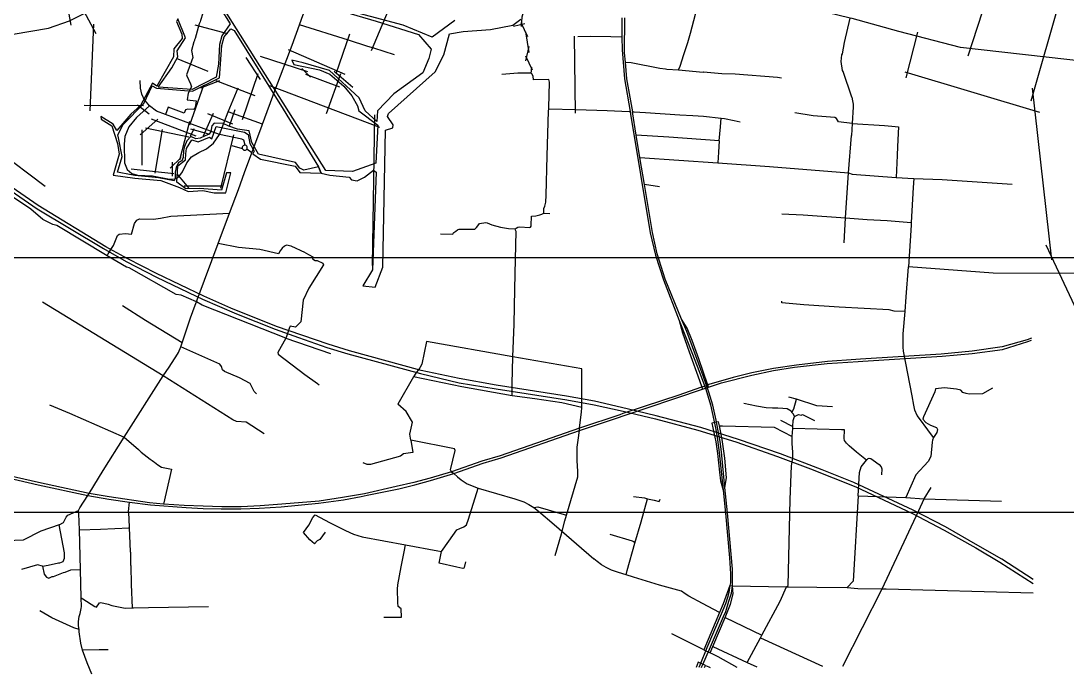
# Model space of a CAD drawing. Header units: metres. Extents: x 4243 to 17166, y -1761 to 6246.
# Drawn here: x 8553 to 14238, y -1739 to 1809 of the extents above; entities that cross this region are included whole.
import ezdxf

# ---------------------------------------------------------------- set-up
doc = ezdxf.new("R2010")
doc.units = ezdxf.units.M
doc.header["$MEASUREMENT"] = 0
doc.header["$XCLIPFRAME"] = 0
for name, color, linetype in [('图框', 6, 'Continuous'), ('底图', 73, 'Continuous'), ('水网', 141, 'Continuous'), ('路网', 2, 'Continuous')]:
    doc.layers.add(name, color=color, linetype=linetype)
picture_1 = doc.add_image_def('image1.jpg', size_in_pixel=(8192, 4266))

msp = doc.modelspace()

# ---------------------------------------------------------------- linework, layer by layer
at = {"layer": '图框'}
msp.add_lwpolyline([(7124.754369260121, 5091.100705268808), (7124.754369260121, 524.6631070550415), (14604.87148212548, 524.6631070550415), (14604.87148212548, 5091.100705268806), (7124.754369260121, 5091.100705268808)], dxfattribs=at)
at = {"layer": '水网'}
for points in [[(9031.812616143112, 2837.05707542305), (9689.93751520559, 1792.438229881692), (9645.308947013575, 1728.017006159294), (9632.279058766204, 1680.466714046721), (9627.28967858886, 1573.62323007721), (9613.69716585183, 1503.000244305644), (9484.118122473477, 1436.904461461352), (9299.263588476462, 1449.58022718865), (9372.64568896708, 1554.794861032045), (9405.349238220138, 1613.795687802776), (9401.715834012255, 1646.473020133388), (9447.137025838483, 1716.366099362436), (9406.257589272223, 1819.84436632233), (9398.0817019589, 1806.228835141111), (9428.060198056046, 1737.243323834437), (9428.755290407456, 1712.492621318088), (9383.219099008946, 1657.893082127731), (9382.30856442079, 1614.21368075785), (9291.23618162365, 1454.965264351049), (9267.557915258803, 1470.435028379725), (9201.951387114708, 1349.912193121621), (9150.951260341679, 1302.59274581162), (9073.539807748632, 1213.413632623793), (9054.414942170146, 1247.993206621264), (8987.021553583094, 1288.942717275058), (8989.75388519303, 1275.292976216471), (9047.129209773964, 1238.893379248911), (9077.17976256518, 1143.898299435328), (9086.287291983026, 1084.748846558854), (9054.41203078849, 971.0001419699402), (9172.805546148564, 955.5303779412643), (9313.967521130457, 941.8803494047024), (9414.146705500085, 904.5708846910857), (9460.878746881383, 882.3258400813793), (9541.93306567252, 887.7859089915872), (9602.951256451548, 875.9559034251141), (9665.79051640688, 875.0460356790574), (9694.088417488734, 984.4012145924498), (9669.790026848088, 984.0441669650608), (9643.704775764723, 889.4268331920612), (9523.113167314208, 898.198360733164), (9448.151642318117, 896.3714382920297), (9400.615331776205, 932.9087372028735), (9406.100374666976, 1022.425062038703), (9447.237468502954, 1054.395198585698), (9449.065816133168, 1087.278652614215), (9451.808337578668, 1116.508549238439), (9481.061899663066, 1163.093490358558), (9516.482495772769, 1152.203825201955), (9577.023947818672, 1176.902206729457), (9589.919912513462, 1167.953592764504), (9613.233528335695, 1234.722361515101), (9677.40765674401, 1222.126802138868), (9768.511336893192, 1204.378487792564), (9788.565661040137, 1192.355584514385), (9797.73360162566, 1142.546003107563), (9820.652725244294, 1101.896906922862), (9813.203955479781, 1086.438642012654), (9854.019341651468, 1058.732091102924), (10043.10338523425, 1020.373044354259), (10068.88803616992, 984.8767031396274), (10184.63001075876, 981.4416289855726), (10169.73247122985, 1016.365601580182), (10089.51517464209, 997.472262515861), (10067.74167967401, 1008.350141076022), (10044.82255605538, 1040.411408136598), (9844.278586740607, 1085.068234573351), (9807.592267490341, 1148.764726356428), (9793.841084457354, 1211.169867139484), (9730.23977037426, 1221.475377079623), (9682.109537990647, 1236.360985891835), (9651.168102437048, 1252.391619422124), (9602.465055728217, 1253.536644140142), (9590.432315671002, 1239.223403947952), (9585.275531052963, 1208.307161605393), (9576.107590467322, 1193.421552793181), (9553.761281174025, 1184.261355048977), (9526.831001587794, 1172.238164292823), (9503.91187796928, 1167.65806542075), (9475.99755141011, 1180.574162723263), (9454.448960668871, 1157.249063414696), (9442.2386263354, 1126.029244345496), (9435.773903543944, 1104.857354963606), (9435.415075764642, 1067.896026060567), (9427.857857036404, 1048.467690511141), (9408.464416507397, 1039.496653265203), (9396.253354328568, 1012.941739066562), (9391.584953970045, 987.4637173092343), (9390.507742786665, 954.8085207816326), (9385.120231178587, 939.3781412335808), (9300.90487984044, 957.0729846791364), (9171.909568468229, 969.7320766847116), (9095.894123341306, 982.9664120898815), (9077.466533650413, 987.5697966768056), (9102.228561807193, 1072.155299528327), (9082.631324567834, 1173.676129052939), (9079.176242481451, 1190.93860564538), (9107.969806276846, 1245.602539898944), (9220.300369502977, 1360.298196890857), (9265.218620161872, 1456.392017470731), (9288.829196904902, 1443.157394587528), (9484.626158558647, 1427.045979750284), (9631.255708141953, 1499.206397656409), (9644.175691734768, 1676.168918532145), (9657.992380853277, 1722.186665635498), (9693.9144624396, 1766.363691355626), (9712.3362293673, 1757.160084439325), (9977.655527386, 1329.828407821478), (10169.73247122985, 1016.365601580182), (10184.63001075876, 981.4416289855726), (10232.44435824128, 970.4407098581434), (10337.38510717987, 960.0705173768217), (10350.06999671028, 945.0909032713973), (10380.63004127738, 939.9056632916906), (10419.83834481868, 960.6466232103413), (10468.27281657699, 997.5191214234801), (10482.68779460957, 987.72503477562), (10463.97343383334, 457.1804333557373), (10410.34796872339, 369.4162866911502), (10477.06591678457, 362.35295319336), (10520.05974422116, 470.4926752882893), (10533.42808057682, 1214.805600910215), (10573.45739372272, 1228.137966300012), (10574.94001479074, 1244.433079554233), (10545.28904912097, 1288.874010042404), (10551.21880554769, 1306.650497228838), (10803.85758110834, 1533.012368461292), (10851.28398699581, 1625.419284193427), (10882.11042297713, 1739.150452626694), (10955.62135210261, 1750.997706870781), (11105.01307495695, 1762.84467363701), (11225.94968212431, 1786.53860716935), (11269.65752589272, 1817.981509136094)], [(10273.5858191495, 1869.642736088717), (10483.90766349027, 1807.584006248507), (10712.80048306449, 1735.263463118172), (10781.39044947957, 1656.227147344674), (10770.07827636262, 1605.351885137032), (10737.54577077715, 1527.208475909894), (10579.05379695887, 1412.676393877773), (10489.90147031168, 1320.76796492975), (10486.14433238667, 1263.001856000803), (10422.92659282638, 1320.627675684867), (10391.87234123656, 1390.443423342367), (10230.58908033138, 1540.335869513685), (10086.90075398609, 1581.989701171464), (10025.69987401308, 1596.16983906785), (10036.34388505818, 1571.354741488176), (10175.59744941653, 1543.88076024875), (10231.47632386698, 1519.065662669134), (10307.75524902658, 1454.369035060284), (10350.32983751607, 1402.079668763268), (10381.37389927031, 1348.018000837648), (10389.35617970873, 1320.544307076197), (10493.13164817123, 1242.553548646276), (10481.03922479169, 1035.702519138052), (10354.77697287476, 990.3410842192824), (10209.65260756667, 996.8377986563137), (9059.03106328061, 2821.411690930944)], [(10910.80863902589, 1810.858092744485), (10787.39080690953, 1720.138097686576), (10629.29696452187, 1786.427640676439), (10363.92526163475, 1855.538492374005)]]:
    msp.add_lwpolyline(points, dxfattribs=at)
at = {"layer": '路网'}
for p, q in [((14322.71348091157, 2356.426004919922), (14041.7054374853, 1373.128528796669)), ((13700.35253613977, 1619.711984236841), (13875.75381415663, 2159.279368935677)), ((8825.583989454317, 1784.911769388942), (8784.152118233847, 2019.874118775828)), ((10457.49852120643, 1647.789669194084), (10585.82057558896, 1953.389378250518)), ((8879.912553215167, 1888.565110427036), (8960.712126118247, 1739.654401492036)), ((8948.142964005468, 1791.683312756533), (8926.596556800418, 1319.833374079026)), ((9498.565853548702, 1787.799198027642), (9675.323107535021, 1740.744517919549)), ((11228.99789863534, 1781.128846902284), (11291.47032451199, 1795.665457470051)), ((11269.64806390251, 1799.941117181617), (11305.59125300532, 1723.836501652782)), ((10337.91643431759, 1736.900937583123), (10264.74832037289, 1520.574347007612)), ((11295.33154432836, 1749.750627476664), (11312.87552971067, 1636.87671832263)), ((11566.11914479395, 1308.090186856745), (11561.69020557008, 1726.259365906706)), ((13424.96349709201, 1746.992563920386), (13362.51727364945, 1499.855522891972)), ((10004.46425679128, 1653.279348334239), (10313.46810752584, 1519.24044926936)), ((11312.87552971067, 1669.370639714238), (11295.33154432836, 1592.838544457627)), ((9397.41572342324, 1606.590052714338), (9568.151512463111, 1536.153352661408)), ((9775.74612011167, 1610.47761717881), (9852.776181718218, 1490.864649666764)), ((9852.796561389234, 1617.003941845789), (10111.03174018604, 1534.563312060025)), ((11295.32717725599, 1620.062419871101), (11330.45881874417, 1542.577910130261)), ((10079.16230175469, 1550.125643992098), (10125.77060941898, 1503.554501814127)), ((10255.40496904729, 1536.578820043476), (10356.84914871212, 1449.887253650813)), ((11328.31676974904, 1557.561261449184), (11324.46137269586, 1523.314011974435)), ((9530.02333148685, 1445.64982850803), (9634.434936823905, 1484.926504907664)), ((9611.32438986667, 1484.390645988635), (9824.799260455186, 1404.01899508707)), ((9757.426251539144, 1273.131429428875), (9842.682421791136, 1524.141661023663)), ((10099.73703535856, 1519.078311699442), (10283.23122631374, 1450.270749250543)), ((10289.44193106261, 1521.241295876796), (10211.76044782833, 1303.604380755801)), ((13356.39536603878, 1531.665246736782), (14088.60492124234, 1313.891204628511)), ((9544.340778236628, 1457.820782936062), (9469.409822746995, 1241.800643866882)), ((9903.25953826122, 1457.197818194923), (10501.04696683329, 1231.073978714063)), ((14047.75532633718, 1444.090260570461), (14152.86202402564, 511.4410360301844)), ((8895.69369705254, 1351.301574106386), (9219.406575358824, 1349.055221320363)), ((9186.810019378669, 1353.547639414435), (9249.754089070833, 1304.13132785802)), ((9866.19883260527, 1248.579047362262), (9678.792469855633, 1314.792797185422)), ((9686.38781321794, 1239.006358087528), (9716.32482212759, 1328.095490673557)), ((9296.668091800644, 1274.82381218439), (9200.688575355685, 1190.745132977783)), ((9260.10914549441, 1277.373454219021), (9502.860141374638, 1184.382383270538)), ((9468.90469804348, 1263.000131133012), (9414.341040220344, 1052.803433116525)), ((9545.162515686709, 1185.032658417942), (9598.528867836227, 1307.286398478201)), ((9567.28974351636, 1305.335573035991), (9703.308762942788, 1249.411047924135)), ((10473.86776412243, 1298.631874467188), (10460.9179388684, 480.8901781759341)), ((9209.234935974582, 1217.019756164576), (9209.892180365627, 1024.558148508134)), ((9230.2711235584, 1228.186262597446), (9464.960503852228, 1178.921451926406)), ((9282.205075972133, 981.8619217643281), (9321.649201421069, 1219.647017248673)), ((9473.573826247359, 1183.081832975673), (9495.05036029464, 1224.7003048443)), ((9474.224520029848, 1222.098916776653), (9572.496021621162, 1194.787073107145)), ((8374.065099150059, 1145.288830331934), (8684.789576396463, 911.1104333442636)), ((9708.734850356705, 1189.245072978083), (9636.898693483325, 900.1549357346375)), ((9757.584405435482, 1113.539134854858), (9701.53504182608, 1129.925744620559)), ((9808.123454256216, 1092.539739736763), (9780.360373255098, 1112.546007696481)), ((9364.379548824976, 1009.450319232186), (9423.544645230286, 1067.911262392474)), ((9375.554887007806, 1040.979752065148), (9374.24039822584, 966.0972053478472)), ((9151.38432835124, 1004.852109248575), (9383.444003235782, 979.2343732022562)), ((9400.959602647694, 977.8602285494562), (9464.22829138557, 902.7890962898382)), ((9440.502715070266, 913.9837755628397), (9648.102417636548, 913.3254510325496)), ((12023.64848782518, 906.9704298786236), (11941.19414098584, 920.1030146353296)), ((9027.617976505542, 543.4843981684535), (9048.490381036187, 577.8633329471922)), ((14122.40533350454, 591.7830767018021), (14361.19321121322, 83.95038410002599)), ((9021.951814426342, 533.3183919549338), (9027.617976505542, 543.4843981684535)), ((12130.10331686609, 181.3158600455499), (12202.13815935538, -0.868470572924707)), ((10012.70641443529, 143.7759698070003), (9996.2756575963, 94.9729788246914)), ((9991.878537705401, 86.11398295540133), (10234.97804170498, 2.032241167442407)), ((10216.09825606481, 34.880889856664), (10328.77584464499, 0.1376320686540566)), ((10338.3381889055, 17.2021908298484), (10223.06685618521, 53.16066549991957)), ((9358.993836704874, -72.05328809662024), (9402.953903615708, -1.338856193295214)), ((13114.37912251637, -29.1569069326506), (13089.71072335564, -30.71178905951092)), ((13102.01152708591, -40.4722630852484), (13127.09180835471, -38.87818352278555)), ((10699.05786687531, -105.0845746063278), (10686.90177847468, -123.7952952650958)), ((10720.73177172639, -75.93394625798102), (10699.05786687531, -105.0845746063278)), ((10164.62412352511, -160.7070726296515), (10174.11967608542, -167.4491763432161)), ((11221.8030636853, -217.061014691426), (11223.04984198534, -162.7584495400659)), ((11221.65834834636, -226.9258676046156), (11221.8030636853, -217.061014691426)), ((11600.38951992639, -269.7431564746075), (11600.66781865456, -235.5755731217214)), ((11805.55134145566, -342.8340244778083), (11820.36796568543, -337.8951129965135)), ((11823.44038362638, -324.2281676163548), (11806.75359195494, -329.7811826454126)), ((12344.21522545465, -368.8351392001496), (12307.51318934583, -376.0344330147491)), ((12681.06800460466, -360.2508577132248), (12747.78177543566, -394.3266304634162)), ((10591.84606529609, -720.4588348698453), (10419.94650760502, -759.0803790633216)), ((10434.74086793535, -767.7427721983402), (10606.9521201963, -732.1916443966911)), ((9848.098283395406, -837.0547609348431), (9967.788999906043, -830.3652892979442)), ((9971.529334794965, -816.6335694129228), (9853.84236912639, -824.9954178063783)), ((13418.09208924533, -881.0980459647835), (13432.19626872637, -850.263843553199)), ((10877.43621891574, -1016.9374568286), (10921.80816794583, -956.0666413894503)), ((11450.41990193562, -926.3039813065551), (11666.53556135506, -1113.201306595059)), ((10838.66364027583, -1072.751768561604), (10877.43621891574, -1016.9374568286)), ((13871.98618100607, -1130.172826651542), (14053.14661957533, -1246.93936581962)), ((14053.01291100518, -1224.633421933337), (13884.08660965622, -1114.899766173272)), ((12379.99330979609, -1430.469446951581), (12579.18840662599, -1527.017451567633)), ((12264.2099074258, -1607.665151040128), (12089.54962636553, -1520.459005105367)), ((12571.16227133595, -1541.793540122977), (12909.30509989546, -1696.370459170139)), ((12280.99688663543, -1596.272862996499), (12241.46733545535, -1690.363436484767)), ((8938.782433506334, -1738.592655645276), (8912.669470316032, -1678.422518088541)), ((12241.46733545535, -1690.363436484767), (12236.07079935469, -1703.529585107753)), ((12251.15777757601, -1703.369151295221), (12253.38965292484, -1698.084527381754))]:
    msp.add_line(p, q, dxfattribs=at)
for points in [[(12126.73033629567, 1543.244105511752), (12134.65628403635, 1563.172706259822), (12156.06302212574, 1626.722291584534), (12176.79071130627, 1691.396063671389), (12191.8299745156, 1743.06737434346), (12264.10971988574, 2018.599127479771), (12335.24287450523, 2297.325886438542), (12377.61107269511, 2464.959685873648), (12400.26458907523, 2571.890005742142), (12419.06645106547, 2638.503025174549), (12448.6774356144, 2766.188799806812), (12454.92245905497, 2781.728132365213), (12465.49781067506, 2800.783118961787), (12471.74283411563, 2805.278950050415), (12910.10785690532, 2835.678130581451), (12897.49535859586, 2947.159867906419)], [(9590.048571795458, 507.3154069603769), (9624.713461226089, 599.5543869546962), (9686.885396834696, 764.4207269632606), (9734.752777874704, 893.0276912152185), (9768.271076554665, 985.4525350084875), (9808.123454256216, 1092.539739736763), (9864.217345666371, 1243.273599664622), (9866.19883260527, 1248.579047362262), (9935.239180796081, 1434.101291524654), (10026.08701723465, 1676.276300777157), (10066.80768696614, 1788.270149907039), (10077.44983028457, 1817.529856165347), (10126.67530911439, 1952.917353398573), (10202.57293793582, 2154.106477704772), (10271.14574426622, 2335.891780257167), (10285.92897263565, 2375.0981682571), (10307.07967589632, 2437.410447377188), (10325.29154458479, 2510.949279352033)], [(11273.39964766637, 1778.299127169826), (11276.51659341738, 1830.807173487206), (11286.91383385495, 1868.234649851394), (11378.4073233346, 2073.068483848532), (11442.34923884482, 2252.931479471678), (11477.79336471506, 2282.40140185965), (11483.93820060626, 2323.123593819735), (11488.61361922533, 2366.263651143702), (11496.41711552464, 2382.377501527255), (11504.73268148512, 2390.17959246639)], [(6993.721824124688, 1537.285133525205), (7016.675903124968, 1547.543453339895), (7111.431053685257, 1576.18838704325), (7513.171964016044, 1616.646857107), (7532.307784475618, 1617.809909427014), (8152.20150090591, 1680.353538362251), (8283.85906267562, 1701.014176717435), (8510.494413975859, 1736.585579286737), (8702.20884102606, 1770.170724110154), (8817.179611115022, 1808.787221069855), (9604.486709745835, 2205.832026556542), (9614.995269686218, 2210.745834441798)], [(15038.58363486035, 1509.269851153542), (13659.47727307514, 1664.515046167129), (13324.06051536485, 1751.287236340286), (13070.11849297606, 1821.110548583266), (13058.45221033529, 1823.972489632142), (12611.24841997609, 1933.536985168641), (12264.10971988574, 2018.599127479771)], [(9541.257238986203, 1851.049882977211), (9528.088143214816, 1811.557681736478), (9526.89702466526, 1803.207097018545), (9522.12141850614, 1793.641176023462), (9499.423374334583, 1713.62489351345), (9495.838886736192, 1706.463572943525), (9495.838886736192, 1701.680649507267), (9492.265531085664, 1694.519335961377), (9480.320949716724, 1647.343634834921), (9487.478792974958, 1610.308877303672), (9452.847299395364, 1516.559433487185), (9454.038417944917, 1510.587406670151), (9474.944218315417, 1466.993006408622), (9480.387741416926, 1450.396857877203), (9461.185129255287, 1416.093866656476), (9455.697078354888, 1381.111449036689), (9505.768585315207, 1374.930404744518), (9499.779596714538, 1339.203246149642), (9492.755336836217, 1327.442317092267), (9459.726843925428, 1329.925178947334), (9447.726602815323, 1325.168538786412), (9439.811787015058, 1308.650989571993), (9353.205223186174, 1340.823641709925), (9338.5110503959, 1300.117802434543)], [(11819.04326374479, 1826.011132980173), (11819.23250687518, 1720.838490753376), (11819.35495831468, 1651.734495703538), (11832.73556110472, 1494.644592309778), (11862.83635142469, 1317.262588780315)], [(11832.80235280492, 1825.671359066793), (11831.36633137637, 1634.929007022117), (11835.90816660621, 1585.322894214594), (11844.00109357596, 1494.762203159684), (11875.98318328545, 1315.81207619555)], [(13067.36890155473, 1395.499050541723), (13021.42734769569, 1533.403962549695), (13017.85399204516, 1538.774876248499), (13009.49389828578, 1588.328527541773), (13013.66837919527, 1624.14789313724), (13016.65174154588, 1630.721104467229), (13028.5963229055, 1691.017089263478), (13058.45221033529, 1823.972489632142)], [(10582.09447789588, 1625.245606112235), (10470.41876473487, 1661.078148353321), (10438.77063349471, 1669.42863560043), (10332.48278368474, 1704.07211099047), (10066.80768696614, 1788.270149907039)], [(11819.23250687518, 1720.838490753376), (11757.90659939521, 1723.216887881455), (11647.43313673534, 1723.818021296465), (11578.76014286489, 1722.027689259906)], [(11835.90816660621, 1585.322894214594), (11869.58231256553, 1582.34339755954), (12024.23848112509, 1551.777463022095)], [(12024.23848112509, 1551.777463022095), (12055.2854871063, 1548.784906645247), (12063.64558086567, 1546.393475657271), (12126.73033629567, 1543.244105511752), (12259.50109296501, 1530.280731583421), (12261.88333006599, 1531.469911481661), (12361.01333661587, 1523.707574471773), (12435.05192994536, 1521.316148410493), (12664.93781038583, 1503.413137624913), (12686.43360405625, 1499.819470748247)], [(9772.256314326312, 1133.519302341563), (9763.706977434693, 1161.196266072278), (9752.842195134846, 1166.632353211695), (9631.559609916294, 1191.97030101245), (9338.5110503959, 1300.117802434543), (9289.419154955307, 1318.242664948513), (9250.94713893556, 1346.756382133288), (9228.31588645489, 1377.073514882417), (9218.363923985744, 1390.193538833351), (9209.758927345509, 1411.467870664725), (9202.523160444804, 1443.601590989565), (9201.165062654996, 1485.235728056577)], [(11394.43733001523, 764.9826117832561), (11395.23883034498, 789.3135560354567), (11399.88085310557, 803.2561759664092), (11404.8568343448, 823.9806620799352), (11406.56002255552, 862.6072258985951), (11412.24844853603, 1076.323056774621), (11420.02968094521, 1318.608560071734), (11421.36551483557, 1332.172822748252), (11421.84418864571, 1337.073210377188), (11424.81641904474, 1475.408699818363), (11422.43418194563, 1490.815706395486), (11337.70891750627, 1488.999272885208), (11335.78309031413, 1508.705630774551), (11330.00560873584, 1522.074086675362), (11325.81999588595, 1525.70696383476), (11277.56299662613, 1525.027432771807), (11253.88534093485, 1524.687667256628), (11165.65351253585, 1517.774747838674)], [(9250.94713893556, 1346.756382133288), (9180.348317874828, 1283.848572469724), (9138.714828314492, 1233.159279667248), (9118.343361504609, 1180.666877868527), (9113.823790185388, 1138.576419913617), (9116.539985755691, 1037.199254621693), (9131.011519555235, 1001.891241804638), (9155.457279736407, 980.6306927897383), (9186.225986995038, 970.6733986371547), (9268.14600026631, 967.4980427654809), (9360.017976016035, 949.3998368349277), (9388.526897616917, 951.6604776945314), (9410.70174017572, 961.6177563014787), (9431.518484955885, 988.7716361833154), (9454.606147345388, 1037.199254621693), (9480.398873364784, 1069.776279522048), (9518.87088937522, 1094.225439687201), (9560.949656894665, 1113.682876947277), (9598.51998504461, 1144.456791823671), (9631.559609916294, 1191.97030101245), (9678.792469855633, 1314.792797185422), (9732.872387165206, 1445.863424632931)], [(13067.36890155473, 1395.499050541723), (13072.13337575481, 1373.976459498459), (13075.18352980562, 1356.635577445326), (13075.18352980562, 1341.803719773365), (13069.86245814548, 1251.976625920215), (13065.89948426583, 1186.390459605434)], [(11421.36551483557, 1332.172822748252), (11567.52800624468, 1327.167895550316), (11739.23832079605, 1321.940819732321), (11857.33716857456, 1317.497807051462), (11862.83635142469, 1317.262588780315)], [(11862.83635142469, 1317.262588780315), (11865.44122750522, 1301.463771830255), (11971.74020926491, 657.4148091333336), (12001.81873567612, 537.3560463636531), (12044.16466997587, 402.7421539783826), (12130.10331686609, 181.3158600455499)], [(12142.52657203586, 188.7898791515617), (12054.66209795535, 406.9626989703975), (12010.75769078568, 543.4321307632488), (11984.6532701964, 659.4663241798407), (11941.19414098584, 920.1030146353296), (11916.61479742476, 1067.554818977078), (11896.27672645473, 1189.017035685421), (11875.98318328545, 1315.81207619555)], [(11875.98318328545, 1315.81207619555), (11885.92401381419, 1315.184827563294), (11946.33710146532, 1311.447471803461), (12133.35384599515, 1299.438283962139), (12203.57418079511, 1295.583324109611), (12261.5716354961, 1290.722156133444), (12357.91865477548, 1281.117434789834), (12376.94315575459, 1279.065815022157), (12428.82917041541, 1267.971393098531), (12462.01351061486, 1260.954078440496)], [(13069.86245814548, 1251.976625920215), (12995.14481592574, 1261.594391900522), (12985.58247166523, 1278.307891883363), (12976.0312593563, 1284.88091653859), (12857.20883488492, 1293.23114581214), (12758.67995358468, 1309.356643908599)], [(12347.30990730622, 1158.308345764817), (12354.47888250486, 1233.551307416463), (12357.91865477548, 1281.117434789834)], [(13069.86245814548, 1251.976625920215), (13246.22592740529, 1240.594741482229), (13286.32320799515, 1236.739800255222), (13321.88978529557, 1233.681983335351), (13316.63550533564, 1126.567402544839), (13314.70967814536, 1077.224709006434), (13309.09917580546, 959.0042965602478)], [(12347.30990730622, 1158.308345764817), (12074.39904367574, 1176.825023143494), (11896.27672645473, 1189.017035685421)], [(12347.30990730622, 1158.308345764817), (12343.12429445632, 1095.61058865994), (12339.5398068449, 1037.146985096798)], [(13026.28087749541, 603.722732480557), (13034.64097125479, 739.8284911945811), (13050.17004022584, 984.0151292704392), (13065.89948426583, 1186.390459605434)], [(9991.878537705401, 86.11398295540133), (9537.472376294669, 264.6540458970121), (9507.304794285677, 283.0517655149451), (9422.813300775597, 320.1870200195699), (9397.1430261957, 323.1792745198472), (9140.952350085834, 467.6838285698903), (9126.024406366285, 470.6761193051351), (9021.951814426342, 533.3183919549338), (8748.016811484706, 698.1969023802665), (8727.122143054614, 702.3783486899337), (8672.775967655934, 729.8452598121366), (8605.895217584679, 787.1705493274492), (8248.4260687551, 1024.811383544875)], [(8281.176262945168, 1036.532818199543), (8641.105572525645, 788.38579089049), (9001.302048884567, 572.7803144323988), (9125.24516993598, 502.1017498145228)], [(9133.605263695354, 516.8672507772571), (9013.81435964466, 582.6588819235913), (8646.5045678264, 806.2485491474507), (8286.463938756147, 1053.873244445247)], [(11916.61479742476, 1067.554818977078), (12339.5398068449, 1037.146985096798), (12621.40075753466, 1018.042488851526), (13050.17004022584, 984.0151292704392), (13069.18340925523, 976.7758338520651)], [(13069.18340925523, 976.7758338520651), (13309.09917580546, 959.0042965602478), (13404.62243085564, 952.5882552763798), (13402.21792985522, 904.6967300772083), (13391.28635585517, 713.5637246197437), (13390.52938332618, 700.287625355122), (13375.52351596602, 472.6622690217918)], [(13404.62243085564, 952.5882552763798), (13558.7108700166, 948.1584446322521), (13939.75748699554, 921.3052022065383)], [(9048.490381036187, 577.8633329471922), (9055.581432596084, 588.7480558202951), (9078.201553125165, 642.596869953384), (9085.904861886287, 650.2933105397387), (9121.649550386006, 654.8144816415733), (9154.232765335824, 650.7506543616182), (9170.975216755874, 709.2516041769995), (9182.919798115501, 726.565430346818), (9197.2466165761, 733.7392417597003), (9273.700842855733, 732.6677432474098), (9311.916824044893, 736.8492013913929), (9368.04411130608, 747.5903285755194), (9686.885396834696, 764.4207269632606)], [(10833.44275615574, 652.0312171535915), (10899.27710301638, 650.0973060498361), (10902.24933341727, 656.1081118336296), (10905.5332583955, 660.198074853455), (10916.89897840493, 666.3656894172889), (10925.94925300614, 674.0490780323161), (10929.07733069569, 676.4534047184861), (10935.08858320513, 677.3419603513901), (10947.33372719609, 677.9822431285282), (11015.33880411484, 676.9368835104978), (11019.26838213601, 678.4526549865841), (11029.03110148595, 687.0246075670584), (11036.64535465487, 696.0016436436562), (11044.73828162462, 708.3369121583528), (11078.8577055654, 713.1717136082588), (11087.12874372513, 711.695138906536), (11099.59652669565, 705.9195121521478), (11112.50958762527, 700.9409763570292), (11159.4864127452, 688.6971843833451), (11202.41120839515, 682.2159504973678), (11239.25795984477, 678.6878609205014), (11244.86846218468, 683.4181145871407), (11252.87233356596, 688.6187823404907), (11262.01166376495, 689.5726739046511), (11318.4395136463, 686.5803293897188), (11322.40248751663, 689.0238595697447), (11324.92943995469, 693.5450450498028), (11324.88491216511, 698.1446343105634), (11326.92205884517, 748.5572918299002), (11350.82235351601, 750.8178954095929), (11372.22909159609, 754.8948231567045), (11383.21632533544, 759.5467039215727), (11394.43733001523, 764.9826117832561), (11427.05394081608, 763.0617498321807)], [(12687.09038905636, 760.7227414720109), (12802.94058311567, 755.9401894653563), (13034.64097125479, 739.8284911945811), (13151.68228387483, 729.6753881465993), (13259.77350943559, 724.3048312686733), (13391.28635585517, 713.5637246197437)], [(11223.04984198534, -162.7584495400659), (11225.66585001559, -15.0453625950613), (11232.70124183618, 161.6769820474437), (11237.0315700362, 351.8735951715498), (11240.17077966616, 515.4952344451449), (11243.45470464625, 664.3403071713982), (11241.36189821385, 672.9906517620547), (11239.25795984477, 678.6878609205014)], [(10100.08108275593, 548.8156747444882), (10021.85687657469, 584.6189161072834), (9996.18660200597, 590.0024782916879), (9984.83201394626, 584.6189161072834), (9972.898564525181, 574.4790093302144), (9960.953983165557, 559.5566361005767), (9951.99276415468, 544.0332059435895), (9851.682771004973, 567.9063680804683), (9735.854840835791, 578.0593362720101), (9624.713461226089, 599.5543869546962)], [(9547.223963685565, 314.7121108495048), (9289.83103707456, 436.7417561220354), (9133.605263695354, 516.8672507772571)], [(10100.08108275593, 548.8156747444882), (10138.86479335488, 527.0593769270345), (10136.8944383657, 516.4229788048542), (10152.25652809464, 506.9626030222861), (10162.8986714168, 508.1516830003237), (10193.62285087467, 492.7851199232391), (10196.38357424573, 484.9058438236244), (10117.91446518549, 357.8058538664482), (10086.86745920614, 292.7210327023058), (10074.32175259501, 175.0700923515833), (10044.46586515591, 144.6252873120247), (10015.32242247485, 150.1262528905063), (10012.70641443529, 143.7759698070003)], [(9125.24516993598, 502.1017498145228), (9289.196515975753, 417.6904685198677), (9504.633126504952, 313.0265187848709), (9539.865745345363, 298.0913992816931)], [(9402.953903615708, -1.338856193295214), (9408.942892214516, 8.238721303583587), (9422.022932386259, 37.82080903550377), (9429.41454657563, 60.6738049722626), (9448.761874076212, 120.5177596234134), (9473.608384425053, 196.420700591465), (9500.52543729567, 264.6671124505228), (9507.304794285677, 283.0517655149451), (9511.189844515407, 293.5834271772183), (9590.048571795458, 507.3154069603769)], [(13347.58232377493, 109.6595879401429), (13357.10014023469, 231.2951834047562), (13363.27837197506, 310.2171991946525), (13375.52351596602, 472.6622690217918)], [(14311.1647580415, 436.9046127777545), (13836.5309231861, 437.9700294597423), (13375.52351596602, 472.6622690217918)], [(9539.865745345363, 298.0913992816931), (9723.787808034805, 218.0718758096336), (9935.183521045605, 135.0606689918204), (10060.58492742502, 90.28215277468551), (10216.09825606481, 34.880889856664)], [(10223.06685618521, 53.16066549991957), (9942.441551845754, 149.590529293695), (9693.55343433493, 249.4053888399503), (9547.223963685565, 314.7121108495048)], [(13357.10014023469, 231.2951834047562), (13298.65740757459, 232.7063672751537), (13270.57150004641, 239.2788276485517), (12998.84062301577, 255.0109340738854), (12807.22638351493, 266.7316279005608), (12687.39095167466, 277.3808745447896), (12687.61359065608, 286.8933383151307)], [(9873.857613574948, -433.7854200048021), (9777.71096937568, -370.481439068506), (9723.965919215467, -366.9013898634002), (9704.262369346108, -357.3371656654054), (9325.67591310502, -117.954731218575), (8669.369591236347, 281.7189752323902)], [(9429.41454657563, 60.6738049722626), (9229.518136965344, 181.3027935823775), (9104.706723885844, 261.3351420498802)], [(12130.10331686609, 181.3158600455499), (12147.34670598642, 114.0760272405459), (12184.7277909948, 11.19170033041155), (12240.97752969549, -144.1915159826749), (12252.94437495456, -179.5745007629157), (12256.89621688635, -191.2555669714346)], [(12289.65754302614, -180.1624741629348), (12285.70570109621, -168.612058194878), (12236.17965964624, -27.22310367511818), (12200.50176284485, 73.26975702488562), (12173.06150836521, 140.4832317353575), (12142.52657203586, 188.7898791515617)], [(12215.39631071524, 3.652458833472337), (12171.19134091609, 121.8243994670338), (12142.52657203586, 188.7898791515617)], [(9996.2756575963, 94.9729788246914), (9991.878537705401, 86.11398295540133), (9949.33222832554, 7.703003946633542), (9950.72372196638, -0.7378078951151112), (10095.89546990604, -111.9051059964695), (10164.62412352511, -160.7070726296515)], [(11600.66781865456, -235.5755731217214), (11600.75687424489, -80.84683158347615), (11225.66585001559, -15.0453625950613), (10756.30948098586, 67.46830031223362), (10731.28485945635, -55.52454504283378), (10720.73177172639, -75.93394625798102)], [(14045.16337627568, 84.93745019141352), (14021.4659932463, 76.58860962971812), (13885.86772150569, 38.00373736344045), (13722.85145918489, 14.39293946739053), (13553.52338174567, -1.312723660434129), (13114.37912251637, -29.1569069326506)], [(13127.09180835471, -38.87818352278555), (13559.25633551576, -11.38681139337132), (13722.67334800609, 2.437295563460792), (13886.09036048525, 24.14039115974447), (14025.37330736616, 67.10244277486345), (14045.22817419493, 74.12636443035443)], [(13423.09033437469, -333.413506401761), (13411.17914886609, -304.4594135666848), (13405.76902161562, -279.0199981276528), (13395.21593388566, -227.8666213732795), (13349.20758833573, 14.65426514850696), (13347.03685826459, 36.84083589672809), (13346.49139276542, 95.57403187541058), (13347.58232377493, 109.6595879401429)], [(9833.248263325779, -216.4207789283828), (9820.112563416595, -203.8773775986046), (9798.61676974618, -160.876931876468), (9740.096113436157, -129.8187823226326), (9658.877412954582, -95.78146816283696), (9648.725075384838, -86.23009727342287), (9643.34834398539, -67.71531185280763), (9634.387124976378, -55.17175739776575), (9422.022932386259, 37.82080903550377)], [(10328.77584464499, 0.1376320686540566), (10724.75040534534, -106.6525131948874), (10933.9197285457, -156.0294093313278), (11134.71782604628, -189.8836302450509), (11519.79420859576, -249.4647399802343), (11667.18121440545, -276.7857171916985)], [(11670.6877783651, -257.1606120700599), (11516.76631844626, -229.8918549316586), (11134.72895798483, -170.3890459803515), (10934.69896498532, -133.9476784552098), (10728.69111531437, -90.35900817957008), (10338.3381889055, 17.2021908298484)], [(12359.87787781493, -532.1182579585001), (12352.05211761617, -475.2170114676117), (12330.3893447055, -359.7020906527177), (12312.51143447519, -278.1576441284851), (12290.64828648628, -207.7971919016563), (12259.61241245479, -119.3136099032708), (12247.72349083633, -84.7405531197437), (12215.39631071524, 3.652458833472337)], [(11820.36796568543, -337.8951129965135), (11944.87881613546, -296.4238566463464), (12117.80251313583, -237.9797197897569), (12250.74024903611, -193.3461369216093), (12256.89621688635, -191.2555669714346), (12289.65754302614, -180.1624741629348), (12359.94466950581, -156.329929652682), (12525.34316892572, -114.6359307114617), (12641.68316875607, -90.09768474666635), (12755.97488995478, -72.41914144443581), (12934.47569343471, -51.13429805828491), (13102.01152708591, -40.4722630852484)], [(13089.71072335564, -30.71178905951092), (12935.37738131569, -40.49839553335914), (12767.19589462527, -60.62036545301089), (12643.31956526474, -79.25275730766589), (12524.24110596464, -102.0140276197926), (12424.1092240049, -127.1663578046136), (12291.29393953481, -166.7305414346629), (12285.70570109621, -168.612058194878), (12252.94437495456, -179.5745007629157), (12246.23180966475, -181.8218656001263), (12128.35560085461, -222.9145972515107), (11938.92322337464, -285.8534980915138), (11823.44038362638, -324.2281676163548)], [(12202.13815935538, -0.868470572924707), (12236.44682642468, -89.11772182030835), (12274.19526575529, -191.9219361805008), (12300.50006142468, -276.8641130217002), (12319.07928443537, -358.8658741354593), (12328.24087852635, -411.090098721499), (12338.86075795465, -466.9725149046279), (12346.7755737456, -535.7635870795347)], [(8912.669470316032, -1678.422518088541), (8888.34616157622, -1608.854024522996), (8878.850609015906, -1571.228082226182), (8869.52203568467, -1509.314863880223), (8869.243736954635, -1496.759728907665), (8866.471881635716, -1475.960767164884), (8865.781700795747, -1453.463357776461), (8869.588827375555, -1426.445508095494), (8874.843107344814, -1409.513594974822), (8881.07699882635, -1383.122757548524), (8882.201325685019, -1372.47495299537), (8880.898887645686, -1325.297881256381), (8876.62421919615, -1169.851338266453), (8870.735418135533, -955.7661407944397), (8868.308653235668, -867.4578406247892), (8865.325290885055, -849.8718828517592), (8873.017467694594, -835.134151290229), (8915.953395296121, -769.6111306953826), (8923.01105101616, -758.2049935926334), (8999.888291355455, -633.2855354115017), (9114.50283907563, -451.0975969285355), (9325.67591310502, -117.954731218575), (9358.993836704874, -72.05328809662024)], [(11600.22254068614, -290.844694498519), (11492.97734325589, -265.6404383346089), (11346.42523363628, -244.3559325626702), (11221.65834834636, -226.9258676046156), (10949.29295022623, -178.1764305686229), (10686.90177847468, -123.7952952650958), (10600.21729099587, -272.147296398005)], [(13832.57908126549, -184.9707888933481), (13778.61139212572, -217.1263448703685), (13705.1182643047, -217.5052598952898), (13690.19032058515, -215.5976186129846), (13671.05450012558, -208.7118150578462), (13659.95594689459, -196.8347747303196), (13636.60111771547, -191.4776900453144), (13571.14525713608, -184.5918728565448), (13522.15354923554, -189.5700446852133), (13519.8603677249, -204.8834633879014), (13458.23389762477, -341.5274343328201), (13454.01488892571, -353.7832443779917), (13469.71093712584, -372.5327806566493), (13495.73743407638, -387.4670596384094), (13528.66573944525, -400.0886669704341), (13533.49700534553, -410.9202429629513), (13530.52477494464, -426.8866739650838), (13512.1347950662, -454.1288585863658), (13506.70240391628, -468.0308420328072), (13505.07713934616, -479.6724343896493), (13497.77458075457, -556.2636434347949), (13483.11380381346, -583.7537859534494), (13415.74324798607, -656.4899997846804), (13361.38594063581, -779.9720226126374)], [(8708.18669767515, -276.7203873326653), (8817.469041794771, -322.1114882785478), (9114.50283907563, -451.0975969285355), (9191.8921490761, -518.5952533051021), (9206.820092786334, -532.9283311917095), (9254.598418236012, -571.7464547153213), (9266.542999595637, -579.5074514505103), (9272.509724306175, -584.2894772785367), (9278.476449014852, -588.4704819294275), (9296.398887025423, -602.8034776063286), (9316.703562146286, -614.745450189861), (9370.448612304637, -625.4984417432568), (9327.924566826085, -815.2094415366302)], [(10892.38642653473, -639.3218361400649), (10887.57742452458, -628.9477590150783), (10912.01205275603, -524.1481797379091), (10908.85057921544, -515.4856133950524), (10671.67327213497, -468.9846429485478), (10666.1629573463, -435.1050660545587), (10680.50090775476, -370.3377144844854), (10645.46866400563, -312.9653387717553), (10600.21729099587, -272.147296398005)], [(11456.92096019559, -1093.851915782841), (11489.87152946577, -977.7157299328244), (11508.94055824564, -906.9020324927404), (11517.74592995481, -874.7091011126176), (11578.53750388533, -667.6218555197701), (11579.97352531389, -652.557264282892), (11579.97352531389, -636.5388666950747), (11576.61167669506, -609.6237303400994), (11576.45582940639, -578.710446961748), (11576.13300288492, -506.9406324183218), (11581.89935250603, -468.174565463385), (11587.87720916629, -415.3495577504509), (11588.54512610496, -402.296793617832), (11593.43205175572, -357.0105185295107), (11600.02216560603, -316.1534259501495), (11600.22254068614, -290.844694498519), (11600.38951992639, -269.7431564746075)], [(11667.18121440545, -276.7857171916985), (11826.25676674605, -310.7179981265799), (12001.20647847489, -353.0907522403286), (12231.68235221528, -413.3896841481908), (12437.17813221575, -477.2422039067023), (12665.06026182533, -556.6686792546533), (12844.2512461564, -623.120502749516), (13090.02241792553, -722.5623795013526), (13394.78178787627, -864.5181391975492)], [(13401.86170748458, -848.2779091997652), (13079.68083723471, -698.2736029029473), (12907.03543896624, -628.529660003318), (12680.23310841643, -542.8713224428355), (12452.85191652574, -464.5422818898805), (12247.84594227583, -399.4615066685365), (12004.9579453154, -335.3603269635351), (11848.06425499567, -297.5344623895944), (11670.6877783651, -257.1606120700599)], [(12498.51517164544, -1675.535270200169), (12571.16227133595, -1541.793540122977), (12579.18840662599, -1527.017451567633), (12679.49839977571, -1342.347494864429), (12713.68461540551, -1265.708967684826), (12721.65509094507, -1257.073058420385), (12732.34176205494, -790.9208496385837), (12740.33450149582, -608.3563656565384), (12747.33649746538, -563.2929728516028), (12748.0489422048, -533.7906671548843), (12744.23068367527, -486.9500571801908), (12744.23068367527, -447.9095450635649), (12747.44781695516, -404.9230265645891), (12747.78177543566, -394.3266304634162), (12748.82817864627, -360.6428341684514), (12756.47582766623, -340.3515030854032), (12750.74287388497, -327.3378563444712), (12742.72787054465, -317.1987002548413), (12737.71849346557, -310.8747893479304), (12715.89987326623, -298.6320020845742), (12693.32428053603, -295.9534824197763), (12666.90816536569, -293.6538748229505), (12637.0522779359, -293.6538748229505), (12602.5988955351, -292.1251581698307), (12550.16741537512, -282.9397882503108), (12481.65026878589, -268.3842945686192)], [(12963.17385816597, -287.9048539326177), (12877.81407262594, -282.1688962933258), (12767.96399911702, -245.0353648751625), (12725.4733494746, -234.3212355431751)], [(12742.72787054465, -317.1987002548413), (12753.8041598855, -298.6320020845742), (12767.96399911702, -245.0353648751625)], [(11806.75359195494, -329.7811826454126), (11588.54512610496, -402.296793617832), (11157.22662707627, -552.6575174728058), (11057.12814095639, -582.7216001647175), (10892.38642653473, -639.3218361400649), (10775.99076695577, -674.9254971235641), (10687.71441076533, -698.5741098463186), (10591.84606529609, -720.4588348698453)], [(12756.47582766623, -340.3515030854032), (12778.68406607606, -329.6374575826921), (12792.45428708591, -331.5450810082839), (12800.11306805559, -328.1087454446242), (12865.94741491624, -360.6428341684514)], [(13512.1347950662, -454.1288585863658), (13481.82249772572, -412.7233270528376), (13436.0813189561, -351.2876593215042), (13423.09033437469, -333.413506401761)], [(10606.9521201963, -732.1916443966911), (10693.99283003457, -710.8426262103602), (10778.53998329513, -687.5729377051466), (10905.33288331353, -648.3762816251838), (11064.6756024363, -593.6183419353908), (11163.18221983523, -563.7372054295265), (11587.87720916629, -415.3495577504509), (11805.55134145566, -342.8340244778083)], [(12307.51318934583, -376.0344330147491), (12329.12030250602, -476.8763627163716), (12339.07226498634, -539.983805453463), (12349.01309551694, -642.1962640067213), (12354.15605598525, -689.5197016695163), (12368.28249936574, -739.8610805948846)], [(12378.88011489459, -725.188543409633), (12387.0843613653, -672.0380114303553), (12377.82257972495, -566.7423077351997), (12363.76292804465, -464.5292161163523), (12348.63460924499, -390.4591395785684), (12344.21522545465, -368.8351392001496)], [(12348.63460924499, -390.4591395785684), (12365.2880050654, -390.4983371277922), (12646.23613592633, -397.3840379296453), (12744.23068367527, -447.9095450635649)], [(13147.1627125463, -577.2078973777241), (13094.31935027637, -533.254973608593), (13054.3222572247, -498.6177629232988), (13039.58355664485, -484.0755926827551), (13028.48500341573, -469.7163257902138), (13026.38106503547, -459.0023940615938), (13027.71689892583, -412.6841295753256), (13012.5997120759, -411.5343368482426), (12747.44781695516, -404.9230265645891)], [(10671.67327213497, -468.9846429485478), (10682.19296401576, -534.7575286147764), (10631.75410273508, -543.1718332213931), (10614.944859626, -555.7802135651582), (10452.20689603523, -600.2164841904886), (10433.59427717537, -599.6154654403799), (10411.97603206546, -591.2011998179948)], [(9853.84236912639, -824.9954178063783), (9750.426562175388, -829.6205627364689), (9644.127580425005, -830.4175508097397), (9542.448357524581, -827.3341212533996), (9439.344245154643, -822.8134985464276), (9327.924566826085, -815.2094415366302), (9252.271840876201, -808.0496034497045), (9031.948304696241, -776.8493839833536), (8923.01105101616, -758.2049935926334), (8648.775485445049, -697.5158027452997), (8352.109042475233, -631.0643850402557), (8135.793007966364, -584.8643655027845), (7960.364622425522, -555.0224045464417), (7810.350476635853, -539.7747544227748), (7662.440269215266, -530.4066514364093), (7550.586444866145, -529.4920524326735), (7379.210088785971, -533.7906671548843), (7098.161770384992, -553.9118222767138), (6797.242922876264, -568.7805506182485), (6610.983150875428, -571.3022224316954), (6408.437337376411, -567.1081462279544), (5995.174859754974, -548.7508798135094), (5798.926873374963, -540.4512221483163)], [(5799.000470966332, -551.1950146998859), (5990.633024536306, -559.8436369896517), (6408.704504154854, -580.5004405752406), (6613.832929846132, -583.9628362302318), (6799.81440310576, -581.6894142879753), (7100.644195026021, -566.7815047181792), (7366.898153105984, -547.1438010801212), (7534.066632434958, -542.231103803555), (7624.268815824994, -541.0029291734681), (7657.508815774928, -542.583877344674), (7804.773370145122, -551.5208036346011), (7958.527850825572, -568.7282879851408), (8135.258674416924, -596.4535836997092), (8350.060763845453, -642.9279364483083), (8646.560227575013, -710.9994122800999), (8915.953395296121, -769.6111306953826), (9030.378699874738, -788.3077653251238), (9142.377239564665, -804.4827482351683), (9257.136502625654, -819.9391132929013), (9450.019784325968, -833.7753524478175), (9543.583816334836, -839.2628083844321), (9641.945718394825, -840.922110048181), (9747.42093592533, -840.4256261084809), (9848.098283395406, -837.0547609348431)], [(12346.7755737456, -535.7635870795347), (12368.28249936574, -739.8610805948846), (12381.44046318554, -864.6879886314854), (12403.21455557481, -1107.295891456364), (12407.93450198532, -1193.433665413002), (12408.0680853764, -1242.675507735053), (12404.67284090468, -1258.418745137809), (12400.44270025589, -1294.699970806541), (12392.23845378519, -1322.371355143434), (12381.9859286847, -1356.980094415194), (12358.44185638637, -1413.485280410445), (12280.99688663543, -1596.272862996499)], [(12295.00087857456, -1603.262398781313), (12371.07661858597, -1426.1450191029), (12383.13251943537, -1398.173380748427), (12400.33138076612, -1341.916355503316), (12413.45594873489, -1298.789277548494), (12420.45794470631, -1258.666978593508), (12420.1128542854, -1169.70762311347), (12392.41656497517, -862.6628605980076), (12378.88011489459, -725.188543409633), (12359.87787781493, -532.1182579585001)], [(13102.27869386622, -770.9960675775654), (13110.41614863486, -643.9993138677091), (13118.83190214471, -613.7524638544419), (13147.1627125463, -577.2078973777241), (13157.6824044364, -567.6307726270168), (13163.23724701651, -565.5272012428031), (13170.69565290608, -567.4347877284162), (13184.86662408546, -576.4370240416027), (13217.20493615628, -600.9350935281836), (13227.92500312463, -612.6026901053847), (13231.56515047536, -623.7084547426202), (13228.88235074491, -656.241754059738)], [(10892.38642653473, -639.3218361400649), (10905.33288331353, -648.3762816251838), (10926.16076003597, -666.6811357103869), (10945.01828177483, -684.2281613075756), (10978.20262198546, -704.8978195046657), (11036.94591727503, -729.0689935214467), (11237.5992994348, -787.4715782250858), (11284.96574276522, -803.4505811464622), (11313.27428927482, -816.9863350079975), (11339.22286257543, -833.6838948275545), (11366.17331129522, -853.1774177132756), (11450.41990193562, -926.3039813065551)], [(10921.80816794583, -956.0666413894503), (10938.4392998761, -947.731013454555), (10960.19112837524, -939.4084450798692), (10974.25078006484, -928.3421640336163), (10985.92819464602, -896.9724036376574), (11036.94591727503, -729.0689935214467)], [(13432.19626872637, -850.263843553199), (13462.10781590477, -787.4062511046068), (13499.26626192615, -724.7965786834828)], [(8761.341754535448, -928.6557305805036), (8661.009497486288, -962.0897169584059), (8564.873985225566, -1010.457126915513), (8520.079022135818, -1013.435988674464), (8318.835646676132, -1054.63043648476), (8051.90263970592, -996.1246108129271), (8023.838996075324, -991.9437460550687), (7990.988614345202, -982.3930777465577), (7958.149364564801, -960.2997794114636), (7951.581514604622, -938.8074430595734), (7888.274120185757, -846.8668503803783), (7752.119250996272, -780.5991633283555), (7732.983430534834, -777.7639644183802), (7726.760670995573, -778.2343200431787)], [(9967.788999906043, -830.3652892979442), (10169.48878527456, -811.1461032834485), (10306.42289089621, -792.8022699985302), (10401.9350139948, -774.1448385827824), (10434.74086793535, -767.7427721983402)], [(10419.94650760502, -759.0803790633216), (10299.95522847608, -779.9458917482406), (10172.78384219506, -798.9038187517434), (9971.529334794965, -816.6335694129228)], [(11841.22923825518, -1200.149067673424), (11847.26275465474, -1176.605948545097), (11888.86284836591, -1027.350399088638), (11922.50359848537, -910.886947060062), (11958.22602308565, -786.269559168315)], [(11881.98330383585, -774.4061473436303), (11941.24980073631, -781.6182669215486), (11958.22602308565, -786.269559168315), (11994.91692724474, -794.9188675564363), (12021.74492452503, -801.8566014185196), (12026.1643083135, -788.1509802463113)], [(13102.27869386622, -770.9960675775654), (13074.94975887635, -1233.281815313327), (13043.00106501602, -1267.564184909744)], [(13102.27869386622, -770.9960675775654), (13361.38594063581, -779.9720226126374), (13462.10781590477, -787.4062511046068), (13880.65796933533, -800.24955607258)], [(8761.341754535448, -928.6557305805036), (8783.427541505778, -914.9241214725773), (8798.956610465655, -885.6709083202877), (8808.518954726169, -874.9312117235385), (8865.325290885055, -849.8718828517592)], [(9141.052537625887, -943.824502475152), (9142.254788125168, -939.0426177648476), (9139.86141907633, -861.4085875833989), (9138.069175275274, -856.0256644255131), (9142.377239564665, -804.4827482351683)], [(11339.22286257543, -833.6838948275545), (11361.80958725535, -830.9271005332121), (11517.74592995481, -874.7091011126176)], [(13884.08660965622, -1114.899766173272), (13753.64243033551, -1039.553258616535), (13577.44594031409, -939.3039229894638), (13401.86170748458, -848.2779091997652)], [(10206.20195333497, -968.4786159895011), (10176.74681607471, -1007.216960666759), (10163.3884771748, -1014.92541928176), (10147.74808871583, -1032.14531429956), (10122.15573778585, -1010.391800991317), (10087.82480682456, -969.3931820397848), (10118.09257637546, -929.0215582014644), (10139.07630038471, -888.3362330166274), (10151.09880539612, -873.1151307076798), (10229.26735182502, -916.2045195513057), (10316.57522845478, -959.1369731245212), (10359.82285062619, -978.3559256913722), (10406.62156455614, -993.6422225353888), (10642.88605181523, -1036.561338083411), (10818.84877091669, -1068.544799854571), (10838.66364027583, -1072.751768561604)], [(13019.38028619461, -1695.19992702693), (13233.15701918513, -1274.802142378467), (13418.09208924533, -881.0980459647835)], [(13394.78178787627, -864.5181391975492), (13569.53112451569, -956.4847291596816), (13741.82030041539, -1053.363118092587), (13871.98618100607, -1130.172826651542)], [(8669.970716485988, -1152.5401826413), (8701.017722474642, -1147.771444885118), (8757.156141676242, -1134.04008272622), (8763.723991636418, -1134.04008272622), (8781.646429656308, -1127.468359680439), (8789.405398154864, -1108.367228042858), (8790.006523406368, -1080.904399435094), (8761.341754535448, -928.6557305805036)], [(8870.735418135533, -955.7661407944397), (8985.806375766406, -952.186263577605), (9141.052537625887, -943.824502475152)], [(9141.052537625887, -943.824502475152), (9146.429269034648, -1072.817094149592), (9148.221512835704, -1078.199921528401), (9148.221512835704, -1145.681038704759), (9150.0137566349, -1151.651760406385), (9151.20487518632, -1252.578725006489), (9157.772725144638, -1378.589276256563)], [(11753.37589612626, -978.8654692285344), (11874.69187718467, -1014.66411568044), (11881.93877604627, -1019.419840358256), (11888.86284836591, -1027.350399088638)], [(10525.71115580597, -1428.823290307598), (10620.14347984479, -1429.711692332814), (10619.17500027478, -1384.808114714513), (10602.83329903544, -1371.351380439533), (10601.3972775957, -1349.88589879038), (10598.66995007568, -1277.963848082872), (10600.27295074635, -1253.937477144471), (10618.54047918529, -1156.864707596658), (10635.99537533545, -1074.842187253351), (10642.88605181523, -1036.561338083411)], [(10968.65140967467, -1129.885395407735), (10962.417518195, -1159.569168042915), (10959.47868363582, -1163.645455116464), (10954.38025095523, -1164.664526672626), (10921.0734593051, -1157.531023994612), (10825.81737103523, -1135.555628692789), (10838.66364027583, -1072.751768561604)], [(12348.80158847593, -1403.673647261748), (12256.85168908559, -1355.451511176361), (12182.84649160527, -1315.237944797671), (12162.82011521631, -1302.74793420505), (12142.63789153495, -1288.964487153629), (12023.44811273575, -1255.492202960478), (11881.87198434607, -1213.109522275219), (11841.22923825518, -1200.149067673424), (11800.0076308141, -1186.992624357866), (11763.0050320758, -1173.535671611374), (11732.73726253607, -1159.765143415483), (11707.90188413509, -1145.184567184711), (11683.38933226489, -1127.089472956548), (11666.53556135506, -1113.201306595059)], [(8669.970716485988, -1152.5401826413), (8643.699316665763, -1144.779550928215), (8555.912766214695, -1170.452328888292)], [(8669.970716485988, -1152.5401826413), (8679.521928794915, -1195.524063401448), (8692.657628715271, -1211.646245833544), (8705.203335326398, -1217.015946915431), (8721.923522845143, -1209.255356267618), (8730.283616595203, -1208.066443797725), (8784.629792005057, -1186.574544496427), (8792.989885766292, -1185.38562980952), (8823.44689844572, -1172.242235563288), (8876.62421919615, -1169.851338266453)], [(12404.67284090468, -1258.418745137809), (12390.14564735466, -1296.620508008229), (12368.42721470468, -1357.267520302965), (12348.80158847593, -1403.673647261748), (12264.2099074258, -1607.665151040128)], [(12298.41838694573, -1623.015981044678), (12312.21087185503, -1588.760740627127), (12379.99330979609, -1430.469446951581), (12409.15901638591, -1358.626260764489), (12422.72886231565, -1303.414242624829), (12420.45794470631, -1258.666978593508)], [(12404.67284090468, -1258.418745137809), (12420.45794470631, -1258.666978593508), (12713.68461540551, -1265.708967684826), (13043.00106501602, -1267.564184909744), (13100.8426724358, -1273.613236302568), (13233.15701918513, -1274.802142378467), (13254.47470167488, -1275.376998021325), (14053.44848511577, -1297.297959834861)], [(8880.898887645686, -1325.297881256381), (8889.192189704861, -1330.68059709674), (8954.280695975058, -1371.27299165359), (8964.421901585767, -1375.453726250271), (8979.950970554957, -1351.57126055524), (8987.70993906469, -1349.180398448428), (9026.527045496045, -1359.331760559755), (9047.421713926133, -1367.092255622672), (9119.078070145333, -1380.823355143482), (9157.772725144638, -1378.589276256563), (9163.861901294671, -1379.621394625457), (9246.260588376084, -1376.642622389423), (9572.281981066102, -1371.27299165359)], [(8869.243736954635, -1496.759728907665), (8840.823870955266, -1488.267694795097), (8721.400321236115, -1433.944665801304), (8655.721821665997, -1395.743333469669)], [(12312.21087185503, -1588.760740627127), (12498.51517164544, -1675.535270200169), (12551.5973024352, -1700.174299113509)], [(9027.71816405491, -1607.665151040128), (8978.759852005402, -1606.463212896662), (8888.34616157622, -1608.854024522996)], [(12253.38965292484, -1698.084527381754), (12258.37676610634, -1686.731517248379), (12295.00087857456, -1603.262398781313)], [(12264.2099074258, -1607.665151040128), (12298.41838694573, -1623.015981044678), (12306.98998773493, -1626.870016178174), (12339.82923752465, -1642.99162789766), (12443.37896808632, -1701.325085151533)], [(12266.80284500518, -1703.202782799548), (12272.24717466556, -1692.03568670532), (12233.55251966626, -1674.659950568399), (12221.60277857468, -1703.683436970285)], [(12272.24717466556, -1692.03568670532), (12291.17148809531, -1699.273392042669), (12297.54014314548, -1702.875924628286)]]:
    msp.add_lwpolyline(points, dxfattribs=at)
msp.add_lwpolyline([(9756.014800615842, 1117.74685870338), (9757.584405435482, 1113.539134854858), (9760.456448305633, 1110.076257619948), (9764.308102675015, 1107.737182612007), (9768.705222565914, 1106.809393209813), (9773.169134145835, 1107.358226369542), (9777.198899716372, 1109.344479917025), (9780.360373255098, 1112.546007696481), (9782.275068495657, 1116.505449341552), (9782.809402056273, 1120.883051336684), (9781.907714175291, 1125.195317529549), (9779.670192405816, 1128.997953527083), (9776.341739636147, 1131.872799400182), (9772.256314326312, 1133.519302341563), (9767.859194435414, 1133.767584551533), (9763.606789885322, 1132.604578457249), (9759.966642534593, 1130.121756833454), (9757.272710865596, 1126.528200114553), (9755.903481126064, 1122.242068395426)], close=True, dxfattribs=at)

# ---------------------------------------------------------------- pictures from other files: only their frames are drawn
at = {"layer": '底图'}
image = msp.add_image(picture_1, insert=(4242.667893890029, -861.6137822939169), size_in_units=(12923.689054182065, 6730.036316545495), dxfattribs=at)
image.set_boundary_path([(-0.5, -0.5), (8191.500000000001, 4265.5)])
image.dxf.clipping = 0

doc.saveas('drawing.dxf')
